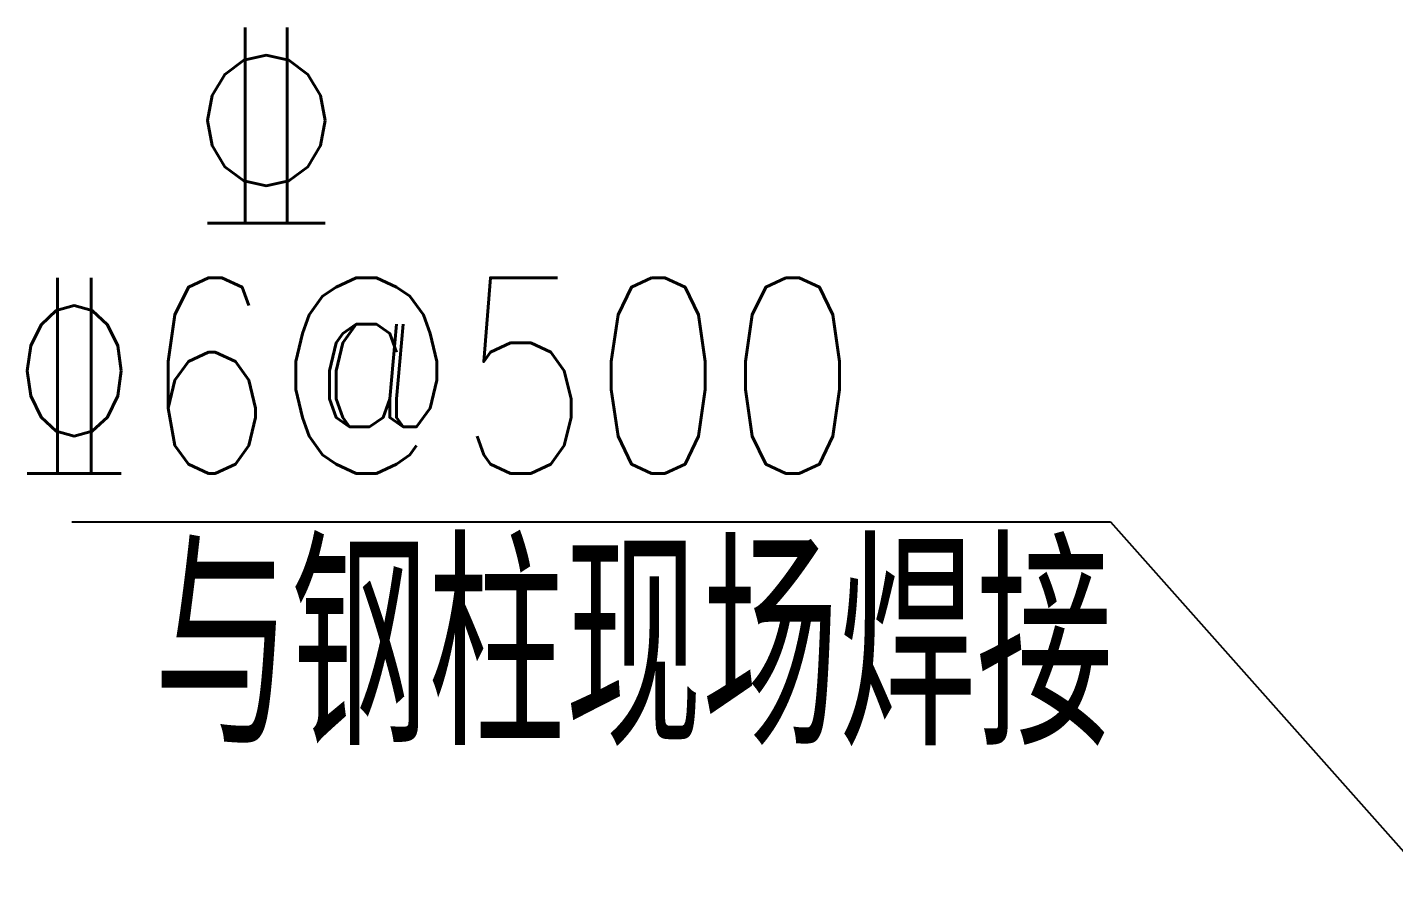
# Model space of a CAD drawing. Extents: x 2303022 to 2899168, y 17226141 to 18257813.
# Drawn here: x 2597998 to 2601536, y 18071403 to 18073647 of the extents above; entities that cross this region are included whole.
import ezdxf

# ---------------------------------------------------------------- set-up
doc = ezdxf.new("R2010")
doc.units = 0
doc.header["$LTSCALE"] = 1000
doc.header["$MEASUREMENT"] = 0
doc.layers.add('TEXT', color=7, linetype='Continuous')
doc.styles.add('_HZTXT', font='txt.shx', dxfattribs={"width": 0.8, "bigfont": 'hztxt.shx'})
doc.styles.get("Standard").update_dxf_attribs({"font": 'gbenor.shx', "bigfont": 'gbcbig.shx'})
doc.styles.add('TSSD_Label', font='tssdeng.shx', dxfattribs={"width": 0.7, "bigfont": 'hztxt.shx'})

# ---------------------------------------------------------------- blocks, each defined once
blk = doc.blocks.new('Z333')
for p, q in [((-241966.1, 655323.3), (-240374.7, 655323.3)), ((-240374.7, 655323.3), (-238884.1, 653645))]:
    blk.add_line(p, q)
at = {"color": 7, "style": '_HZTXT', "width": 0.8}
blk.add_text('\x846@500', height=300, dxfattribs=at).set_placement((-242065.4, 655397.7))
at = {"insert": (-241796.9, 656081.4), "char_height": 300, "width": 145.138, "attachment_point": 1}
blk.add_mtext('\x84', dxfattribs=at)
at = {"layer": 'TEXT', "style": 'TSSD_Label', "width": 0.7}
blk.add_text('与钢柱现场焊接', height=300, dxfattribs=at).set_placement((-241840.6, 654981))

msp = doc.modelspace()

# ---------------------------------------------------------------- block references
at = {"xscale": 1.689999997615814, "yscale": 1.690000001341105, "zscale": 1.69}
msp.add_blockref('Z333', (3007036.2, 16964869.4), dxfattribs=at)

doc.saveas('drawing.dxf')
